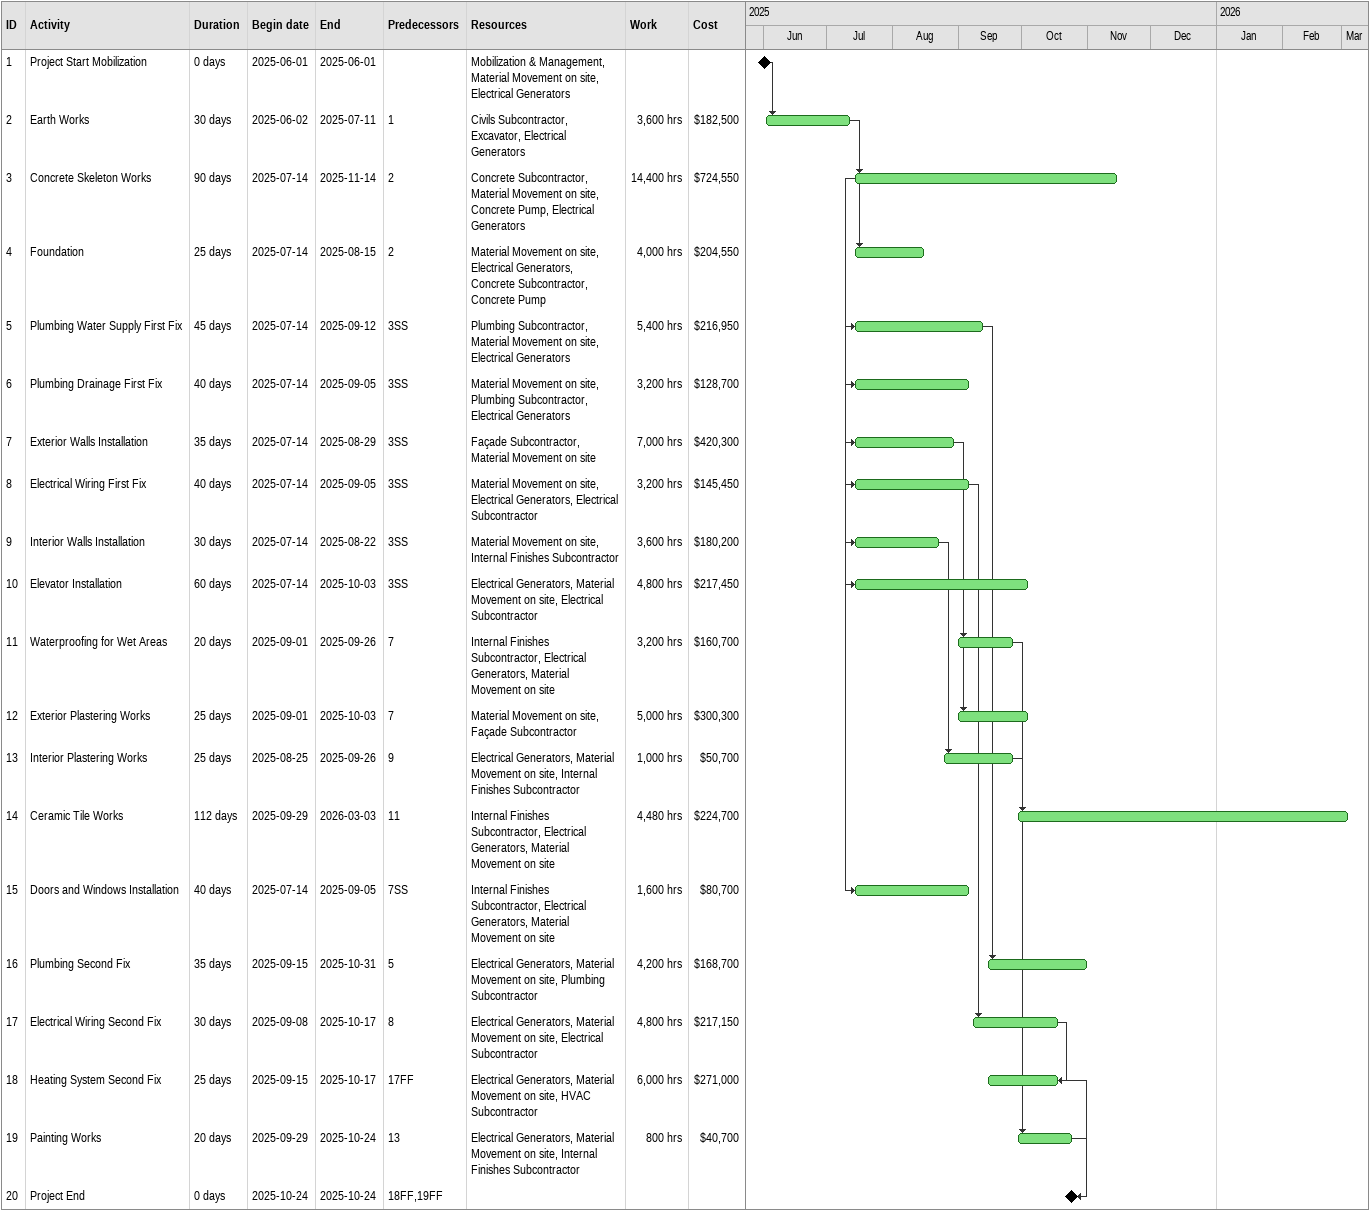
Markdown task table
| ID | Task | Duration | Start | Finish | Predecessors | Resources | Work (h) | Cost ($) |
|---|---|---|---|---|---|---|---|---|
| 1 | Project Start Mobilization | 0d | 2025-06-01 | 2025-06-01 |  | Mobilization & Management, Material Movement on site, Electrical Generators |  |  |
| 2 | Earth Works | 30d | 2025-06-02 | 2025-07-11 | 1 | Civils Subcontractor, Excavator, Electrical Generators | 3600 | 182500 |
| 3 | Concrete Skeleton Works | 90d | 2025-07-14 | 2025-11-14 | 2 | Concrete Subcontractor, Material Movement on site, Concrete Pump, Electrical Generators | 14400 | 724550 |
| 4 | Foundation | 25d | 2025-07-14 | 2025-08-15 | 2 | Material Movement on site, Electrical Generators, Concrete Subcontractor, Concrete Pump | 4000 | 204550 |
| 5 | Plumbing Water Supply First Fix | 45d | 2025-07-14 | 2025-09-12 | 3SS | Plumbing Subcontractor, Material Movement on site, Electrical Generators | 5400 | 216950 |
| 6 | Plumbing Drainage First Fix | 40d | 2025-07-14 | 2025-09-05 | 3SS | Material Movement on site, Plumbing Subcontractor, Electrical Generators | 3200 | 128700 |
| 7 | Exterior Walls Installation | 35d | 2025-07-14 | 2025-08-29 | 3SS | Façade Subcontractor, Material Movement on site | 7000 | 420300 |
| 8 | Electrical Wiring First Fix | 40d | 2025-07-14 | 2025-09-05 | 3SS | Material Movement on site, Electrical Generators, Electrical Subcontractor | 3200 | 145450 |
| 9 | Interior Walls Installation | 30d | 2025-07-14 | 2025-08-22 | 3SS | Material Movement on site, Internal Finishes Subcontractor | 3600 | 180200 |
| 10 | Elevator Installation | 60d | 2025-07-14 | 2025-10-03 | 3SS | Electrical Generators, Material Movement on site, Electrical Subcontractor | 4800 | 217450 |
| 11 | Waterproofing for Wet Areas | 20d | 2025-09-01 | 2025-09-26 | 7 | Internal Finishes Subcontractor, Electrical Generators, Material Movement on site | 3200 | 160700 |
| 12 | Exterior Plastering Works | 25d | 2025-09-01 | 2025-10-03 | 7 | Material Movement on site, Façade Subcontractor | 5000 | 300300 |
| 13 | Interior Plastering Works | 25d | 2025-08-25 | 2025-09-26 | 9 | Electrical Generators, Material Movement on site, Internal Finishes Subcontractor | 1000 | 50700 |
| 14 | Ceramic Tile Works | 112d | 2025-09-29 | 2026-03-03 | 11 | Internal Finishes Subcontractor, Electrical Generators, Material Movement on site | 4480 | 224700 |
| 15 | Doors and Windows Installation | 40d | 2025-07-14 | 2025-09-05 | 7SS | Internal Finishes Subcontractor, Electrical Generators, Material Movement on site | 1600 | 80700 |
| 16 | Plumbing Second Fix | 35d | 2025-09-15 | 2025-10-31 | 5 | Electrical Generators, Material Movement on site, Plumbing Subcontractor | 4200 | 168700 |
| 17 | Electrical Wiring Second Fix | 30d | 2025-09-08 | 2025-10-17 | 8 | Electrical Generators, Material Movement on site, Electrical Subcontractor | 4800 | 217150 |
| 18 | Heating System Second Fix | 25d | 2025-09-15 | 2025-10-17 | 17FF | Electrical Generators, Material Movement on site, HVAC Subcontractor | 6000 | 271000 |
| 19 | Painting Works | 20d | 2025-09-29 | 2025-10-24 | 13 | Electrical Generators, Material Movement on site, Internal Finishes Subcontractor | 800 | 40700 |
| 20 | Project End | 0d | 2025-10-24 | 2025-10-24 | 18FF, 19FF |  |  |  |
